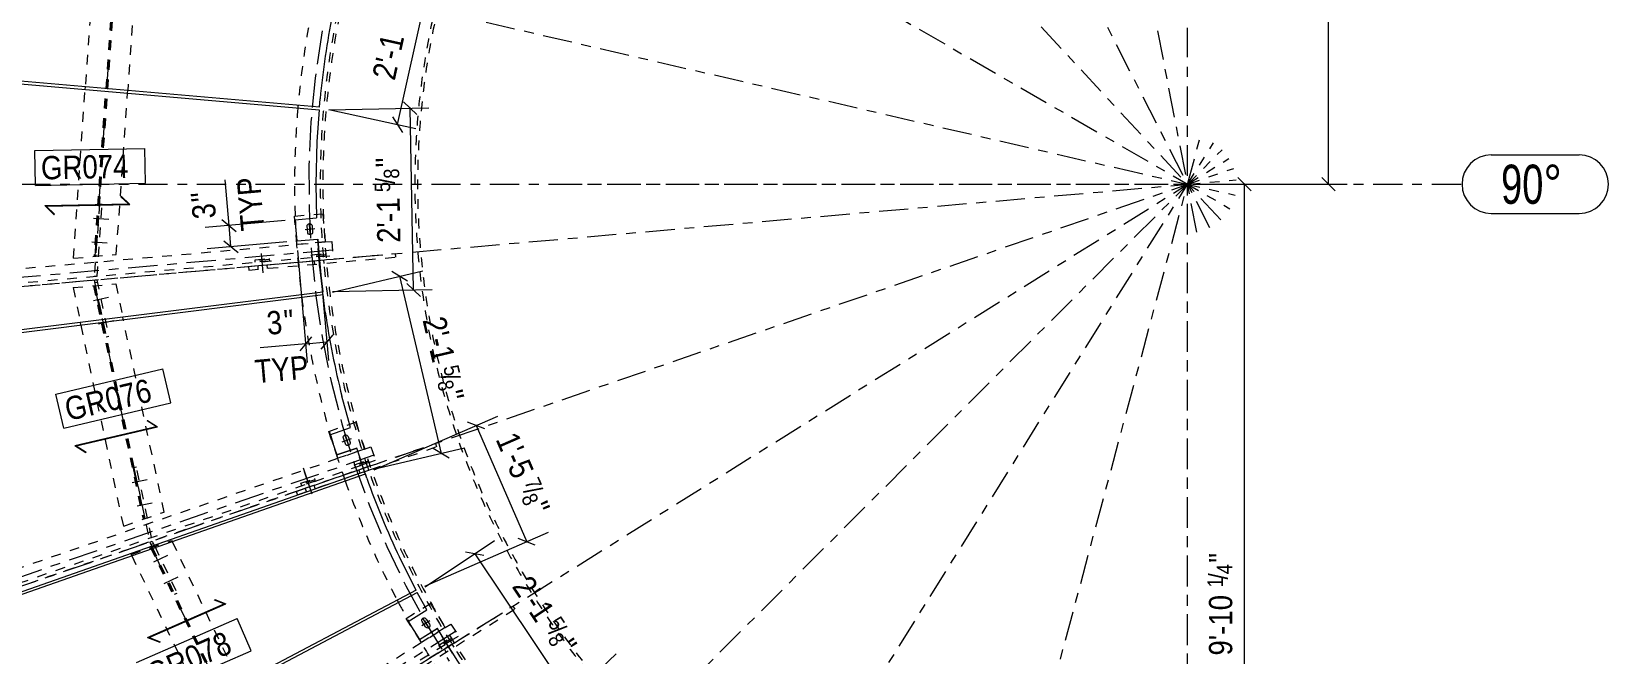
# Model space of a CAD drawing. Header units: millimetres. Extents: x -16923 to 12967, y -5402 to 13813.
# Drawn here: x -13373 to -7722, y 1944 to 4174 of the extents above; entities that cross this region are included whole.
import ezdxf

# ---------------------------------------------------------------- set-up
doc = ezdxf.new("R2010")
doc.units = ezdxf.units.MM
doc.header["$LTSCALE"] = 35
for name, pattern in [('XKITLINE00', [0]), ('XKITLINE01', [4, 1, -1, 1, -1]), ('XKITLINE02', [4, 2, -2]), ('XKITLINE03', [6, 3, -1, 1, -1])]:
    doc.linetypes.add(name, pattern=pattern)
for name, color, linetype, lineweight in [('Bolt', 3, 'Continuous', 0), ('Dimension', 7, 'Continuous', 0), ('Grid', 1, 'Continuous', 0), ('Part', 2, 'Continuous', 0), ('Part mark', 3, 'Continuous', 0)]:
    doc.layers.add(name, color=color, linetype=linetype, lineweight=lineweight)
doc.styles.add('ARIAL', font='arial.ttf')
doc.styles.add('ARIAL_NARROW', font='ARIALN.TTF')

msp = doc.modelspace()

# ---------------------------------------------------------------- linework, layer by layer
at = {"layer": 'Bolt', "color": 8, "linetype": 'XKITLINE02', "lineweight": 0}
for p, q in [((-13150.798179, 3506.732069), (-13095.371026, 3502.856225)), ((-13156.778053, 3421.215893), (-13101.350899, 3417.340049)), ((-12542.309697, 3310.018824), (-12550.818822, 3407.278561)), ((-12542.309697, 3310.018824), (-12549.711943, 3394.626884)), ((-12339.882937, 3327.728871), (-12348.392062, 3424.988608)), ((-12339.882937, 3327.728871), (-12347.285184, 3412.336931)), ((-13151.101649, 3211.565662), (-13096.753322, 3223.117756)), ((-13133.27842, 3127.713961), (-13078.930093, 3139.266054)), ((-12174.937201, 2584.28866), (-12206.722827, 2676.600823)), ((-12174.937201, 2584.28866), (-12202.58811, 2664.592733)), ((-13012.484353, 2559.42256), (-12958.136026, 2570.974653)), ((-12994.661124, 2475.570858), (-12940.312797, 2487.122952)), ((-12934.582955, 2275.184677), (-12884.433059, 2299.10495)), ((-12897.677392, 2197.810555), (-12847.527496, 2221.730828)), ((-11864.742799, 1948.562773), (-11916.479481, 2031.358772)), ((-11864.742799, 1948.562773), (-11909.749504, 2020.588557))]:
    msp.add_line(p, q, dxfattribs=at)
at = {"layer": 'Bolt', "color": 8, "linetype": 'XKITLINE00', "lineweight": 0}
for p, q in [((-12392.898746, 3465.714566), (-12358.106647, 3468.758481)), ((-12385.169239, 3477.545759), (-12384.798359, 3480.932271)), ((-12383.232203, 3455.405331), (-12385.169239, 3477.545759)), ((-12384.798359, 3480.932271), (-12383.159742, 3483.919078)), ((-12382.278896, 3452.134671), (-12383.232203, 3455.405331)), ((-12383.159742, 3483.919078), (-12380.502854, 3486.051455)), ((-12380.146519, 3449.477782), (-12382.278896, 3452.134671)), ((-12380.502854, 3486.051455), (-12377.232193, 3487.004762)), ((-12377.159711, 3447.839165), (-12380.146519, 3449.477782)), ((-12377.232193, 3487.004762), (-12373.845681, 3486.633882)), ((-12373.773199, 3447.468285), (-12377.159711, 3447.839165)), ((-12373.980739, 3449.840474), (-12377.024653, 3484.632573)), ((-12373.845681, 3486.633882), (-12370.858874, 3484.995265)), ((-12370.502539, 3448.421592), (-12373.773199, 3447.468285)), ((-12370.858874, 3484.995265), (-12368.726497, 3482.338376)), ((-12367.845651, 3450.553969), (-12370.502539, 3448.421592)), ((-12368.726497, 3482.338376), (-12367.77319, 3479.067716)), ((-12366.207033, 3453.540776), (-12367.845651, 3450.553969)), ((-12367.77319, 3479.067716), (-12365.836153, 3456.927288)), ((-12365.836153, 3456.927288), (-12366.207033, 3453.540776)), ((-12259.759974, 2705.349905), (-12226.737738, 2716.720373)), ((-12255.581699, 2722.075239), (-12254.71433, 2725.369743)), ((-12255.122291, 2718.699597), (-12255.581699, 2722.075239)), ((-12247.886539, 2697.685447), (-12255.122291, 2718.699597)), ((-12254.71433, 2725.369743), (-12252.652231, 2728.081539)), ((-12252.652231, 2728.081539), (-12249.709349, 2729.797773)), ((-12249.709349, 2729.797773), (-12246.333707, 2730.257181)), ((-12237.563622, 2694.524021), (-12248.93409, 2727.546257)), ((-12246.333707, 2730.257181), (-12243.039203, 2729.389812)), ((-12243.039203, 2729.389812), (-12240.327408, 2727.327713)), ((-12240.327408, 2727.327713), (-12238.611173, 2724.384831)), ((-12238.611173, 2724.384831), (-12231.375421, 2703.37068)), ((-12246.170304, 2694.742565), (-12247.886539, 2697.685447)), ((-12243.458509, 2692.680466), (-12246.170304, 2694.742565)), ((-12240.164005, 2691.813097), (-12243.458509, 2692.680466)), ((-12236.788363, 2692.272505), (-12240.164005, 2691.813097)), ((-12233.845481, 2693.988739), (-12236.788363, 2692.272505)), ((-12231.783382, 2696.700534), (-12233.845481, 2693.988739)), ((-12230.916013, 2699.995038), (-12231.783382, 2696.700534)), ((-12231.375421, 2703.37068), (-12230.916013, 2699.995038)), ((-12367.066572, 2518.133212), (-12398.852199, 2610.445375)), ((-12367.066572, 2518.133212), (-12394.717482, 2598.437285)), ((-11974.624425, 2047.440255), (-11945.006346, 2065.947685)), ((-11974.315621, 2064.676827), (-11974.211584, 2068.082009)), ((-11973.108633, 2061.491047), (-11974.315621, 2064.676827)), ((-11974.211584, 2068.082009), (-11972.812358, 2071.188172)), ((-11961.331177, 2042.643178), (-11973.108633, 2061.491047)), ((-11972.812358, 2071.188172), (-11970.330971, 2073.522424)), ((-11970.330971, 2073.522424), (-11967.14519, 2074.729412)), ((-11950.56167, 2041.88493), (-11969.0691, 2071.503009)), ((-11967.14519, 2074.729412), (-11963.740009, 2074.625375)), ((-11963.740009, 2074.625375), (-11960.633845, 2073.226149)), ((-11958.996925, 2040.16179), (-11961.331177, 2042.643178)), ((-11960.633845, 2073.226149), (-11958.299593, 2070.744762)), ((-11955.890762, 2038.762564), (-11958.996925, 2040.16179)), ((-11958.299593, 2070.744762), (-11946.522138, 2051.896893)), ((-11952.48558, 2038.658528), (-11955.890762, 2038.762564)), ((-11949.2998, 2039.865515), (-11952.48558, 2038.658528)), ((-11946.818412, 2042.199767), (-11949.2998, 2039.865515)), ((-11945.419186, 2045.305931), (-11946.818412, 2042.199767)), ((-11946.522138, 2051.896893), (-11945.31515, 2048.711112)), ((-11945.31515, 2048.711112), (-11945.419186, 2045.305931))]:
    msp.add_line(p, q, dxfattribs=at)
at = {"layer": 'Dimension', "color": 4, "linetype": 'XKITLINE00', "lineweight": 0}
for p, q in [((-8724.742639, 3627.696377), (-8724.742639, 6897.99637)), ((-9194.992753, 3627.696377), (-8959.533114, 3627.696377)), ((-9194.992753, 3627.696377), (-8658.067639, 3627.696377)), ((-9049.781287, 3651.269549), (-9002.634942, 3604.123205)), ((-9026.208114, 624.088293), (-9026.208114, 3627.696377)), ((-8748.315812, 3651.269549), (-8701.169467, 3604.123205))]:
    msp.add_line(p, q, dxfattribs=at)
at = {"layer": 'Dimension', "color": 7, "linetype": 'XKITLINE00', "lineweight": 0}
for p, q in [((-12061.097746, 3841.260538), (-11920.863928, 4475.526018)), ((-12307.117497, 3894.431368), (-11949.380992, 3901.260392)), ((-12040.062644, 3923.106788), (-11992.02505, 3876.86887)), ((-12003.617861, 3249.056044), (-12016.043847, 3899.987829)), ((-12307.237622, 3895.68118), (-11995.99499, 3826.866553)), ((-12079.026003, 3869.36688), (-12043.169488, 3813.154196)), ((-12665.213817, 3480.135619), (-12679.486219, 3643.269915)), ((-12665.213817, 3480.135619), (-12679.486219, 3643.269915)), ((-12464.296836, 3497.713577), (-12750.316084, 3472.690135)), ((-12690.751824, 3501.564551), (-12639.675811, 3458.706687)), ((-12658.572549, 3404.225578), (-12665.213817, 3480.135619)), ((-12457.655565, 3421.803537), (-12743.674816, 3396.780095)), ((-12684.110556, 3425.65451), (-12633.034543, 3382.796646)), ((-12344.211853, 3396.594881), (-12309.201922, 2996.429544)), ((-12419.7383, 3389.987173), (-12384.728369, 2989.821837)), ((-12294.216709, 3241.420503), (-11970.637207, 3317.509756)), ((-12025.453049, 3280.403748), (-12082.139637, 3315.506262)), ((-12053.796343, 3297.955005), (-11904.718591, 2663.982356)), ((-12294.456529, 3243.504069), (-11936.955006, 3250.328607)), ((-12027.636658, 3272.175004), (-11979.599064, 3225.937085)), ((-12390.539479, 3056.243118), (-12553.673774, 3041.970716)), ((-12390.539479, 3056.243118), (-12553.673774, 3041.970716)), ((-12369.110547, 3081.781125), (-12411.968411, 3030.705111)), ((-12390.539479, 3056.243118), (-12315.013031, 3062.850826)), ((-12293.584099, 3088.388833), (-12336.441963, 3037.312819)), ((-12144.539854, 2604.484944), (-11701.591167, 2797.613555)), ((-11748.86888, 2751.283758), (-11810.928975, 2775.65793)), ((-11779.898928, 2763.470844), (-11598.517334, 2347.464441)), ((-12147.318462, 2606.935347), (-11821.559455, 2683.537107)), ((-11876.375297, 2646.4311), (-11933.061885, 2681.533613)), ((-11963.060775, 2188.521045), (-11520.209573, 2381.607152)), ((-11961.805713, 2185.53878), (-11713.909115, 2351.996178)), ((-11567.487287, 2335.277355), (-11629.547381, 2359.651527)), ((-11752.119374, 2297.944273), (-11817.542698, 2310.802899)), ((-11784.831036, 2304.373586), (-11421.845437, 1763.797462)), ((-11596.126016, 1642.546277), (-11277.570349, 1946.523952))]:
    msp.add_line(p, q, dxfattribs=at)
at = {"layer": 'Dimension', "color": 3}
for p in [(-12016.043847, 3899.987829), (-12061.097746, 3841.260538), (-12665.213817, 3480.135619), (-12658.572549, 3404.225578), (-12053.796343, 3297.955005), (-12003.617861, 3249.056044), (-12390.539479, 3056.243118), (-12315.013031, 3062.850826), (-11779.898928, 2763.470844), (-11904.718591, 2663.982356), (-11598.517334, 2347.464441), (-11784.831036, 2304.373586)]:
    msp.add_point(p, dxfattribs=at)
at = {"layer": 'Dimension', "color": 4}
for p in [(-9026.208114, 3627.696377), (-8724.742639, 3627.696377)]:
    msp.add_point(p, dxfattribs=at)
at = {"layer": 'Grid', "color": 1, "linetype": 'XKITLINE03', "lineweight": 0}
for p, q in [((-9229.992753, 3452.696377), (-9229.992753, 9128.216377)), ((-9196.601179, 3455.91162), (-10283.267947, 9046.327511)), ((-9150.544416, 3471.770235), (-11736.043013, 8546.09694)), ((-9110.64304, 3499.709479), (-12994.6578, 7664.805379)), ((-14010.496284, 6387.721377), (-9078.438308, 3540.196377)), ((-9229.992753, 1352.696377), (-9229.992753, 5902.696377)), ((-14608.56423, 4869.437443), (-9059.477992, 3588.329943)), ((-10645.784694, -1656.111078), (-9184.699421, 3796.733397)), ((-9229.992753, -1802.453623), (-9229.992753, 3802.696377)), ((-13133.257541, -275.56841), (-9106.249067, 3751.440064)), ((-12155.173587, -1053.571516), (-9137.256882, 3776.104794)), ((-14449.302568, 1830.543889), (-9064.527003, 3684.670804)), ((-13911.260647, 702.515543), (-9081.584337, 3720.432248)), ((-14880.192753, 3627.696377), (-9054.992753, 3627.696377)), ((-14729.037297, 3146.592318), (-9055.658681, 3642.948632)), ((-11504.992753, 3627.696377), (-8246.512753, 3627.696377)), ((-9404.992753, 3627.696377), (-8246.512753, 3627.696377))]:
    msp.add_line(p, q, dxfattribs=at)
at = {"layer": 'Grid', "color": 1, "linetype": 'XKITLINE00', "lineweight": 0}
for p, q in [((-8141.512753, 3732.696377), (-7826.649472, 3732.696377)), ((-8141.512753, 3522.696377), (-7826.649472, 3522.696377))]:
    msp.add_line(p, q, dxfattribs=at)
for centre, start, end in [((-8141.512753, 3627.696377), 90, 270), ((-7826.649472, 3627.696377), 270, 90)]:
    msp.add_arc(centre, 105, start, end, dxfattribs=at)
at = {"layer": 'Part', "color": 8, "linetype": 'XKITLINE01', "lineweight": 0}
for p, q in [((-13142.71774, 4509.839766), (-13180.032245, 3976.217476)), ((-13070.67743, 4493.20795), (-13149.27133, 3369.262824)), ((-13064.413055, 4491.761705), (-13142.866641, 3369.823161)), ((-12992.372745, 4475.129889), (-13028.184147, 3963.002987)), ((-13222.925249, 3362.818941), (-13180.694638, 3966.744821)), ((-13180.694638, 3966.744821), (-13180.032245, 3976.217476)), ((-13028.846593, 3953.529569), (-13028.184147, 3963.002987)), ((-13069.212721, 3376.267044), (-13028.846593, 3953.529569)), ((-13129.834122, 3556.190177), (-13147.806568, 3299.172218)), ((-13138.32971, 3298.509531), (-13120.357263, 3555.527491)), ((-13120.357263, 3555.527491), (-13129.834122, 3556.190175)), ((-12430.536897, 3513.415701), (-12329.323517, 3522.270724)), ((-12421.681874, 3412.202321), (-12430.536897, 3513.415701)), ((-12329.323517, 3522.270724), (-12322.315748, 3442.171561)), ((-13811.517753, 3290.607437), (-12321.196559, 3420.993647)), ((-12321.196559, 3420.993647), (-12421.681874, 3412.202321)), ((-12322.315748, 3442.171561), (-12320.468494, 3421.057345)), ((-12321.196559, 3420.993647), (-12297.231928, 3423.090281)), ((-12321.196559, 3420.993647), (-12320.468494, 3421.057345)), ((-12297.231928, 3423.090281), (-12291.697539, 3359.831917)), ((-13872.949631, 3234.238797), (-12292.804416, 3372.48359)), ((-13865.492753, 3222.142677), (-12316.356811, 3357.67451)), ((-13222.925249, 3362.818941), (-13069.212721, 3376.267044)), ((-13144.324003, 3348.975219), (-13134.847144, 3348.312533)), ((-12595.337683, 3333.266847), (-12291.697539, 3359.831917)), ((-12594.230805, 3320.615174), (-12315.058953, 3345.039546)), ((-12571.971374, 3357.62103), (-12521.364683, 3362.048542)), ((-12571.141215, 3348.132275), (-12571.971374, 3357.62103)), ((-12520.994244, 3357.814406), (-12571.600935, 3353.386894)), ((-12520.534524, 3352.559787), (-12571.141215, 3348.132275)), ((-12560.229185, 3323.58993), (-12561.336063, 3336.241603)), ((-12527.019043, 3326.495441), (-12528.125921, 3339.147114)), ((-12521.364683, 3362.048542), (-12520.534524, 3352.559787)), ((-12369.544614, 3375.331077), (-12318.937923, 3379.758588)), ((-12368.714455, 3365.842322), (-12369.544614, 3375.331077)), ((-12318.567484, 3375.524452), (-12369.174175, 3371.096941)), ((-12318.107765, 3370.269834), (-12368.714455, 3365.842322)), ((-12357.802423, 3341.299977), (-12358.909301, 3353.95165)), ((-12324.59228, 3344.205488), (-12325.699158, 3356.857161)), ((-12318.937923, 3379.758588), (-12318.107765, 3370.269834)), ((-12316.356811, 3357.67451), (-12291.697539, 3359.831917)), ((-12315.058953, 3345.039546), (-12069.186401, 3366.550607)), ((-12291.697539, 3359.831917), (-12070.293279, 3379.20228)), ((-12070.293279, 3379.20228), (-12069.186401, 3366.550607)), ((-13148.580448, 3283.699138), (-13139.288046, 3285.674299)), ((-13148.580448, 3283.699138), (-13105.634625, 3081.654928)), ((-13147.806568, 3299.172218), (-13138.32971, 3298.509532)), ((-13139.288046, 3285.674299), (-13096.342223, 3083.630089)), ((-12595.337683, 3333.266847), (-12594.230805, 3320.615174)), ((-13224.168386, 3257.534957), (-13071.208172, 3270.917242)), ((-13224.168386, 3257.534957), (-13197.839175, 3133.665756)), ((-13150.87495, 3263.947302), (-12973.148492, 2427.810056)), ((-13137.307688, 3276.357449), (-13146.60009, 3274.382288)), ((-13144.501608, 3264.504897), (-12967.09936, 2429.892939)), ((-13071.208172, 3270.917242), (-13046.089484, 3152.743104)), ((-13195.85816, 3124.345816), (-13197.839175, 3133.665756)), ((-13042.713513, 2403.856898), (-13195.85816, 3124.345816)), ((-13044.108309, 3143.422411), (-13046.089484, 3152.743104)), ((-12897.534339, 2453.846097), (-13044.108309, 3143.422411)), ((-13105.634625, 3081.654928), (-13096.342223, 3083.630089)), ((-12307.82006, 2742.528619), (-12211.755374, 2775.606343)), ((-12211.755374, 2775.606343), (-12184.831579, 2697.413964)), ((-12274.742336, 2646.463934), (-12307.82006, 2742.528619)), ((-13764.363822, 2133.546124), (-12179.231892, 2679.350817)), ((-12179.231892, 2679.350817), (-12274.742336, 2646.463934)), ((-12184.831579, 2697.413964), (-12178.67765, 2679.541658)), ((-12179.231892, 2679.350817), (-12156.623121, 2687.135641)), ((-12179.231892, 2679.350817), (-12178.67765, 2679.541658)), ((-12156.623121, 2687.135641), (-12135.949544, 2627.095211)), ((-12155.158817, 2607.049145), (-11921.673336, 2687.444643)), ((-12135.949544, 2627.095211), (-11925.808052, 2699.452729)), ((-11925.808052, 2699.452729), (-11921.673336, 2687.444643)), ((-13815.212244, 2062.310477), (-12140.084259, 2639.103297)), ((-12159.516445, 2618.980476), (-13744.787727, 2073.1278)), ((-13005.965259, 2612.743147), (-12952.377488, 2360.632502)), ((-12996.672856, 2614.718301), (-13005.965258, 2612.74314)), ((-12943.085085, 2362.607663), (-12996.672857, 2614.718308)), ((-12424.143606, 2527.862038), (-12135.949544, 2627.095211)), ((-12251.210554, 2573.97588), (-12155.158817, 2607.049145)), ((-12215.233814, 2623.301067), (-12167.201471, 2639.839929)), ((-12212.132778, 2614.295003), (-12215.233814, 2623.301067)), ((-12165.817705, 2635.821183), (-12213.850049, 2619.28232)), ((-12164.100434, 2630.833865), (-12212.132778, 2614.295003)), ((-12195.607548, 2593.12153), (-12199.742264, 2605.129616)), ((-12164.086795, 2603.974996), (-12168.221511, 2615.983082)), ((-12167.201471, 2639.839929), (-12164.100434, 2630.833865)), ((-12159.516445, 2618.980476), (-12135.949544, 2627.095211)), ((-12420.00889, 2515.853952), (-12332.022839, 2546.149979)), ((-12407.363186, 2557.145619), (-12359.330842, 2573.684481)), ((-12404.262149, 2548.139555), (-12407.363186, 2557.145619)), ((-12357.947077, 2569.665735), (-12405.97942, 2553.126872)), ((-12356.229806, 2564.678417), (-12404.262149, 2548.139555)), ((-12356.21617, 2537.819547), (-12360.350886, 2549.827633)), ((-12359.330842, 2573.684481), (-12356.229806, 2564.678417)), ((-12332.022839, 2546.149979), (-12251.210554, 2573.97588)), ((-12424.143606, 2527.862038), (-12420.00889, 2515.853952)), ((-12387.736923, 2526.966081), (-12391.871638, 2538.974167)), ((-13042.713513, 2403.856898), (-12897.534339, 2453.846097)), ((-12962.775563, 2409.551598), (-12953.48316, 2411.526759)), ((-13016.071882, 2302.218141), (-12871.042581, 2352.155734)), ((-12952.377488, 2360.632502), (-12943.085086, 2362.607664)), ((-12949.009785, 2345.995731), (-12940.435225, 2350.085587)), ((-12949.009785, 2345.995731), (-12942.485126, 2332.316499)), ((-12946.578675, 2326.146571), (-12607.924556, 1616.143444)), ((-12944.909163, 2337.398598), (-12936.334603, 2341.488454)), ((-12942.485126, 2332.316499), (-12940.534836, 2328.227631)), ((-12940.535788, 2328.227304), (-12602.50461, 1619.530202)), ((-12940.534836, 2328.227631), (-12860.045129, 2159.477452)), ((-12940.435225, 2350.085587), (-12933.466583, 2335.475526)), ((-12933.466583, 2335.475526), (-12931.494296, 2331.340539)), ((-12931.494296, 2331.340539), (-12851.470569, 2163.567307)), ((-12871.042581, 2352.155734), (-12869.039418, 2347.956014)), ((-12869.039418, 2347.956014), (-12627.280726, 1841.098376)), ((-13016.071882, 2302.218141), (-13013.715833, 2297.278583)), ((-13013.715833, 2297.278583), (-12762.187661, 1769.938803)), ((-12860.045129, 2159.477452), (-12851.470569, 2163.567307)), ((-12029.816125, 2072.854914), (-11943.65444, 2126.69471)), ((-11943.65444, 2126.69471), (-11914.622577, 2080.234018)), ((-11850.585854, 1975.192499), (-11641.175118, 2106.04685)), ((-11836.383772, 1999.04251), (-11647.905093, 2116.81706)), ((-11647.905093, 2116.81706), (-11641.175118, 2106.04685)), ((-13312.228964, 1151.709911), (-11890.314251, 2040.220836)), ((-11975.976329, 1986.693229), (-12029.816125, 2072.854914)), ((-11890.314251, 2040.220836), (-11975.976329, 1986.693229)), ((-11914.622577, 2080.234018), (-11889.814643, 2040.533025)), ((-11890.314251, 2040.220836), (-11870.033645, 2052.893564)), ((-11890.314251, 2040.220836), (-11889.814643, 2040.533025)), ((-11870.033645, 2052.893564), (-11836.383772, 1999.04251)), ((-13345.558156, 1070.981257), (-11843.113747, 2009.812721)), ((-11857.207254, 1986.030555), (-13278.63364, 1097.82477)), ((-12094.868832, 1837.523119), (-11836.383772, 1999.04251)), ((-11912.782495, 1977.51053), (-11869.701652, 2004.430428)), ((-11867.449331, 2000.825961), (-11910.530174, 1973.906063)), ((-11864.654171, 1996.35277), (-11907.735014, 1969.432872)), ((-11869.701652, 2004.430428), (-11864.654171, 1996.35277)), ((-11858.598951, 1970.18536), (-11865.328926, 1980.955571)), ((-11857.207254, 1986.030555), (-11836.383772, 1999.04251)), ((-12088.138857, 1826.752908), (-11850.585854, 1975.192499)), ((-11907.735014, 1969.432872), (-11912.782495, 1977.51053)), ((-11886.87033, 1952.519442), (-11893.600305, 1963.289652))]:
    msp.add_line(p, q, dxfattribs=at)
at = {"layer": 'Part', "color": 8, "linetype": 'XKITLINE03', "lineweight": 0}
for p, q in [((-13067.545243, 4492.484827), (-13146.068985, 3369.542993)), ((-12303.774298, 4314.568417), (-12334.023442, 4161.428252)), ((-12334.023442, 4161.428252), (-12356.648511, 4006.977525)), ((-12356.648511, 4006.977525), (-12371.593941, 3851.59556)), ((-12371.593941, 3851.59556), (-12378.823024, 3695.663968)), ((-12378.823024, 3695.663968), (-12378.318008, 3539.565711)), ((-12378.318008, 3539.565711), (-12370.080132, 3383.684159)), ((-12294.464733, 3391.461099), (-13874.609948, 3253.216306)), ((-12370.080132, 3383.684159), (-12354.129628, 3228.402149)), ((-13147.688279, 3264.226099), (-12970.123926, 2428.851498)), ((-12354.129628, 3228.402149), (-12330.50567, 3074.101049)), ((-12330.50567, 3074.101049), (-12299.266277, 2921.159814)), ((-12299.266277, 2921.159814), (-12260.488173, 2769.954062)), ((-12260.488173, 2769.954062), (-12214.266593, 2620.855147)), ((-12146.286333, 2657.115426), (-13821.414317, 2080.322606)), ((-12214.266593, 2620.855147), (-12160.715057, 2474.229249)), ((-12160.715057, 2474.229249), (-12099.965084, 2330.436475)), ((-12943.557232, 2327.186937), (-12605.214583, 1617.836823)), ((-12099.965084, 2330.436475), (-12032.165875, 2189.829975)), ((-12032.165875, 2189.829975), (-11957.483939, 2052.75507)), ((-11957.483939, 2052.75507), (-11876.102694, 1919.548411)), ((-11853.208709, 2025.968037), (-13355.653118, 1087.136573))]:
    msp.add_line(p, q, dxfattribs=at)
at = {"layer": 'Part', "color": 2, "linetype": 'XKITLINE00', "lineweight": 0}
for p, q in [((-12341.412297, 3903.237078), (-13776.592753, 4028.132797)), ((-13776.592753, 4018.605509), (-12342.111121, 3893.763356)), ((-12341.412297, 3903.237078), (-12339.148876, 3933.921527)), ((-12342.111121, 3893.763356), (-12350.429518, 3780.993605)), ((-12350.429518, 3780.993605), (-12354.192753, 3627.696377)), ((-12354.192753, 3627.696377), (-12351.24466, 3507.604361)), ((-13053.012567, 3583.127534), (-13051.625602, 3584.568481)), ((-13025.924205, 3557.054008), (-13053.012567, 3583.127534)), ((-13051.625602, 3584.568481), (-13021.058485, 3555.146528)), ((-13325.869556, 3551.328191), (-13025.924205, 3557.054008)), ((-13325.869556, 3551.328191), (-13291.823694, 3518.557809)), ((-13321.003837, 3549.420711), (-13021.058485, 3555.146528)), ((-13321.003837, 3549.420711), (-13290.436729, 3519.998756)), ((-13291.823694, 3518.557809), (-13290.436729, 3519.998756)), ((-12429.430022, 3500.764028), (-12351.24466, 3507.604361)), ((-12429.430022, 3500.764028), (-12422.788754, 3424.853988)), ((-12422.788754, 3424.853988), (-12347.491204, 3431.44167)), ((-12422.788754, 3424.853988), (-12347.490968, 3431.438555)), ((-12347.491204, 3431.44167), (-12347.262031, 3431.458574)), ((-12339.148876, 3321.471227), (-12347.491204, 3431.44167)), ((-12347.490968, 3431.438555), (-12347.262031, 3431.458574)), ((-12347.262031, 3431.458574), (-12339.148876, 3321.471227)), ((-12329.450153, 3242.836057), (-12339.148876, 3321.471227)), ((-12339.148876, 3321.471227), (-12329.450153, 3242.836057)), ((-13776.593658, 3051.341093), (-12328.287415, 3233.408826)), ((-13776.592753, 3060.907234), (-12329.450153, 3242.836057)), ((-12320.378006, 3169.281029), (-12328.287415, 3233.408826)), ((-12229.434105, 2756.087286), (-12260.564395, 2868.577699)), ((-12958.158978, 2780.203912), (-12957.106034, 2781.904297)), ((-12926.193456, 2760.409631), (-12958.158978, 2780.203912)), ((-12957.106034, 2781.904297), (-12921.03542, 2759.567985)), ((-13218.228074, 2691.738115), (-12926.193456, 2760.409631)), ((-13213.070038, 2690.896469), (-12921.03542, 2759.567985)), ((-12303.685347, 2730.520533), (-12229.434105, 2756.087286)), ((-12303.685347, 2730.520533), (-12278.877052, 2658.472013)), ((-13218.228074, 2691.738115), (-13178.05238, 2666.859773)), ((-13213.070038, 2690.896469), (-13176.999436, 2668.560158)), ((-13178.05238, 2666.859773), (-13176.999436, 2668.560158)), ((-12207.409866, 2683.080138), (-12278.877052, 2658.472013)), ((-12278.877052, 2658.472013), (-12207.40911, 2683.077868)), ((-12207.22825, 2683.140136), (-12207.409866, 2683.080138)), ((-12179.609655, 2599.537456), (-12207.409866, 2683.080138)), ((-12207.40911, 2683.077868), (-12207.22825, 2683.140136)), ((-12179.609655, 2599.537457), (-12207.22825, 2683.140136)), ((-13714.307105, 2061.961749), (-12179.609655, 2599.537456)), ((-13711.1599, 2052.977024), (-12176.622929, 2590.496507)), ((-12171.564722, 2575.185097), (-12176.622929, 2590.496507)), ((-11995.143849, 2174.532609), (-12054.236103, 2291.928754)), ((-11995.143849, 2174.532609), (-13433.39023, 1415.898528)), ((-13428.948691, 1407.478128), (-11990.862773, 2166.02757)), ((-11985.291168, 2154.958692), (-11990.862773, 2166.02757)), ((-11956.314726, 2103.80812), (-11985.291168, 2154.958692)), ((-12957.114104, 2004.833942), (-12682.11632, 2124.734821)), ((-12951.888742, 2004.930399), (-12676.890958, 2124.831278)), ((-12717.111957, 2138.479397), (-12716.380823, 2140.340967)), ((-12682.11632, 2124.734821), (-12717.111957, 2138.479397)), ((-12716.380823, 2140.340967), (-12676.890958, 2124.831278)), ((-12023.086153, 2062.084702), (-11956.314726, 2103.80812)), ((-12023.086153, 2062.084702), (-11982.706302, 1997.463433)), ((-11982.706302, 1997.463433), (-11918.606439, 2037.517473)), ((-11982.706302, 1997.463433), (-11918.723857, 2037.450956)), ((-11918.723857, 2037.450956), (-11918.606439, 2037.517473)), ((-11918.723857, 2037.450956), (-11909.708477, 2021.536584)), ((-11909.708477, 2021.536584), (-11918.606439, 2037.517473)), ((-12957.114104, 2004.833942), (-12913.130008, 1987.55914)), ((-12951.888742, 2004.930399), (-12912.398874, 1989.42071)), ((-12913.130008, 1987.55914), (-12912.398874, 1989.42071))]:
    msp.add_line(p, q, dxfattribs=at)
at = {"layer": 'Part', "color": 8, "linetype": 'XKITLINE01', "lineweight": 0}
for centre, radius, start, end in [((-9229.992753, 3627.696377), 2769.39375, 75, 285), ((-9229.992753, 3627.696377), 2759.39375, 75, 285), ((-9229.702786, 3627.802203), 3200.651345, 167.406571392, 174.943623139), ((-9229.702786, 3627.802203), 3108.576345, 167.406571392, 232.720407102), ((-9229.702786, 3627.802203), 3099.051345, 167.406571392, 232.720407102), ((-9229.702786, 3627.802203), 3200.651345, 175.113699091, 182.271646005), ((-9229.702786, 3627.802203), 3200.651345, 174.943623139, 175.113699091), ((-9229.702786, 3627.802203), 3200.651345, 182.271646005, 183.469538604), ((-9229.702786, 3627.802203), 3200.651345, 183.469538604, 187.081534133), ((-9229.702786, 3627.802203), 3200.651345, 187.081534133, 187.251573211), ((-9229.702786, 3627.802203), 3200.651345, 187.251573211, 196.270452573), ((-9229.702786, 3627.802203), 3200.651345, 196.270452573, 197.514216128), ((-9229.702786, 3627.802203), 3200.651345, 197.514216128, 199.219363869), ((-9229.702786, 3627.802203), 3200.651345, 199.219363869, 199.389821371), ((-9229.702786, 3627.802203), 3200.651345, 199.389821371, 207.724506709), ((-9229.702786, 3627.802203), 3200.651345, 207.724506709, 207.894963644), ((-9229.702786, 3627.802203), 3200.651345, 207.894963644, 209.269023335), ((-9224.594271, 3630.549938), 4781.147827, 199.118566262, 217.770775945), ((-9224.594271, 3630.549938), 4771.622827, 199.118566262, 217.770775945), ((-9224.594271, 3630.549938), 4679.547827, 199.373890608, 207.75222016), ((-9229.702786, 3627.802203), 3200.651345, 209.269023335, 209.9787574), ((-9229.702786, 3627.802203), 3200.651345, 209.9787574, 219.862718325)]:
    msp.add_arc(centre, radius, start, end, dxfattribs=at)
at = {"layer": 'Part', "color": 2, "linetype": 'XKITLINE00', "lineweight": 0}
for start, end in [(168.75, 174.375), (188.4375, 194.0625), (199.6875, 205.3125), (210.9375, 219.375)]:
    msp.add_arc((-9229.992753, 3627.696377), 3124.2, start, end, dxfattribs=at)
at = {"layer": 'Part mark', "color": 7, "linetype": 'XKITLINE00', "lineweight": 0}
for p, q in [((-13361.351423, 3748.766305), (-12967.324691, 3756.288092)), ((-13358.959272, 3623.454135), (-13361.351423, 3748.766305)), ((-12964.93254, 3630.975923), (-12967.324691, 3756.288092)), ((-13358.959272, 3623.454135), (-12964.93254, 3630.975923)), ((-13286.276212, 2876.36566), (-12902.641501, 2966.576808)), ((-12873.951684, 2844.569609), (-12902.641501, 2966.576808)), ((-13257.586396, 2754.358461), (-13286.276212, 2876.36566)), ((-13257.586396, 2754.358461), (-12873.951684, 2844.569609)), ((-12997.003583, 1914.733009), (-12635.749526, 2072.242212)), ((-12585.656935, 1957.352723), (-12635.749526, 2072.242212)), ((-12946.910993, 1799.843521), (-12585.656935, 1957.352723))]:
    msp.add_line(p, q, dxfattribs=at)

# ---------------------------------------------------------------- texts
at = {"layer": 'Dimension', "color": 3, "style": 'ARIAL', "width": 0.85}
for s, height, rotation, p in [("2'-1", 83.3437467, 77.532648837, (-12071.599421, 3996.443933)), ('"', 83.343747, 91.094559848, (-12055.782704, 3689.161439)), ('8', 55.562499, 91.094559848, (-12054.996155, 3647.958283)), ('TYP', 83.3437467, 95.002132011, (-12538.389766, 3464.923479)), ('5', 55.562499, 91.094559848, (-12087.423129, 3599.942442)), ('/', 66.674999, 91.094559848, (-12071.308155, 3629.11093)), ('"', 83.343747, 95.002132011, (-12716.914359, 3569.037817)), ("2'-1", 83.3437467, 91.094559848, (-12050.621357, 3418.785741)), ('3', 83.343747, 95.002132011, (-12711.526741, 3507.457054)), ('3', 83.343747, 5.001921551, (-12526.352339, 3088.28364)), ('"', 83.343747, 5.001921551, (-12464.771576, 3093.671259)), ("2'-1", 83.3437467, -76.764885392, (-11972.127867, 3141.800259)), ('TYP', 83.3437467, 5.001921551, (-12568.885917, 2915.146662)), ('/', 66.674999, -76.764885392, (-11907.675583, 2940.527977)), ('5', 55.562499, -76.764885392, (-11898.054603, 2972.432989)), ('8', 55.562499, -76.764885392, (-11919.659553, 2918.67189)), ('"', 83.343747, -76.764885392, (-11910.226224, 2878.555422)), ("1'-5", 83.3437467, -66.440185923, (-11711.019812, 2714.972747)), ('7', 55.562499, -66.440185923, (-11607.790316, 2561.624151)), ('8', 55.562499, -66.440185923, (-11619.409824, 2504.861341)), ('/', 66.674999, -66.440185923, (-11611.537172, 2528.511403)), ('"', 83.343747, -66.440185923, (-11602.939174, 2467.085205)), ("2'-1", 83.3437467, -56.121216033, (-11653.379749, 2187.100148)), ('/', 66.674999, -56.121216033, (-11522.09404, 2021.484051)), ('5', 55.562499, -56.121216033, (-11524.34155, 2054.732235)), ('8', 55.562499, -56.121216033, (-11525.601229, 1996.806051)), ('"', 83.343747, -56.121216033, (-11502.627804, 1962.592889))]:
    msp.add_text(s, height=height, rotation=rotation, dxfattribs=at).set_placement(p)
at = {"layer": 'Dimension', "color": 4, "style": 'ARIAL', "width": 0.85}
for s, height, p in [('"', 83.343747, (-9069.963578, 2272.295991)), ('4', 55.562499, (-9069.963578, 2231.085329)), ('1', 55.562499, (-9103.301078, 2183.697137)), ('/', 66.674999, (-9086.632328, 2212.55274)), ("9'-10", 83.3437467, (-9069.963578, 1940.055041))]:
    msp.add_text(s, height=height, rotation=90.000210459, dxfattribs=at).set_placement(p)
at = {"layer": 'Grid', "color": 3, "style": 'ARIAL_NARROW', "width": 0.85}
msp.add_text('90°', height=140, dxfattribs=at).set_placement((-8106.512753, 3557.696377))
at = {"layer": 'Part mark', "color": 3, "style": 'ARIAL', "width": 0.85}
for s, rotation, p in [('GR074', 1.094349389, (-13338.363905, 3644.851117)), ('GR076', 13.235325068, (-13241.950978, 2779.607891)), ('GR078', 23.560024536, (-12936.05421, 1827.486427))]:
    msp.add_text(s, height=83.3350015, rotation=rotation, dxfattribs=at).set_placement(p)

doc.saveas('drawing.dxf')
